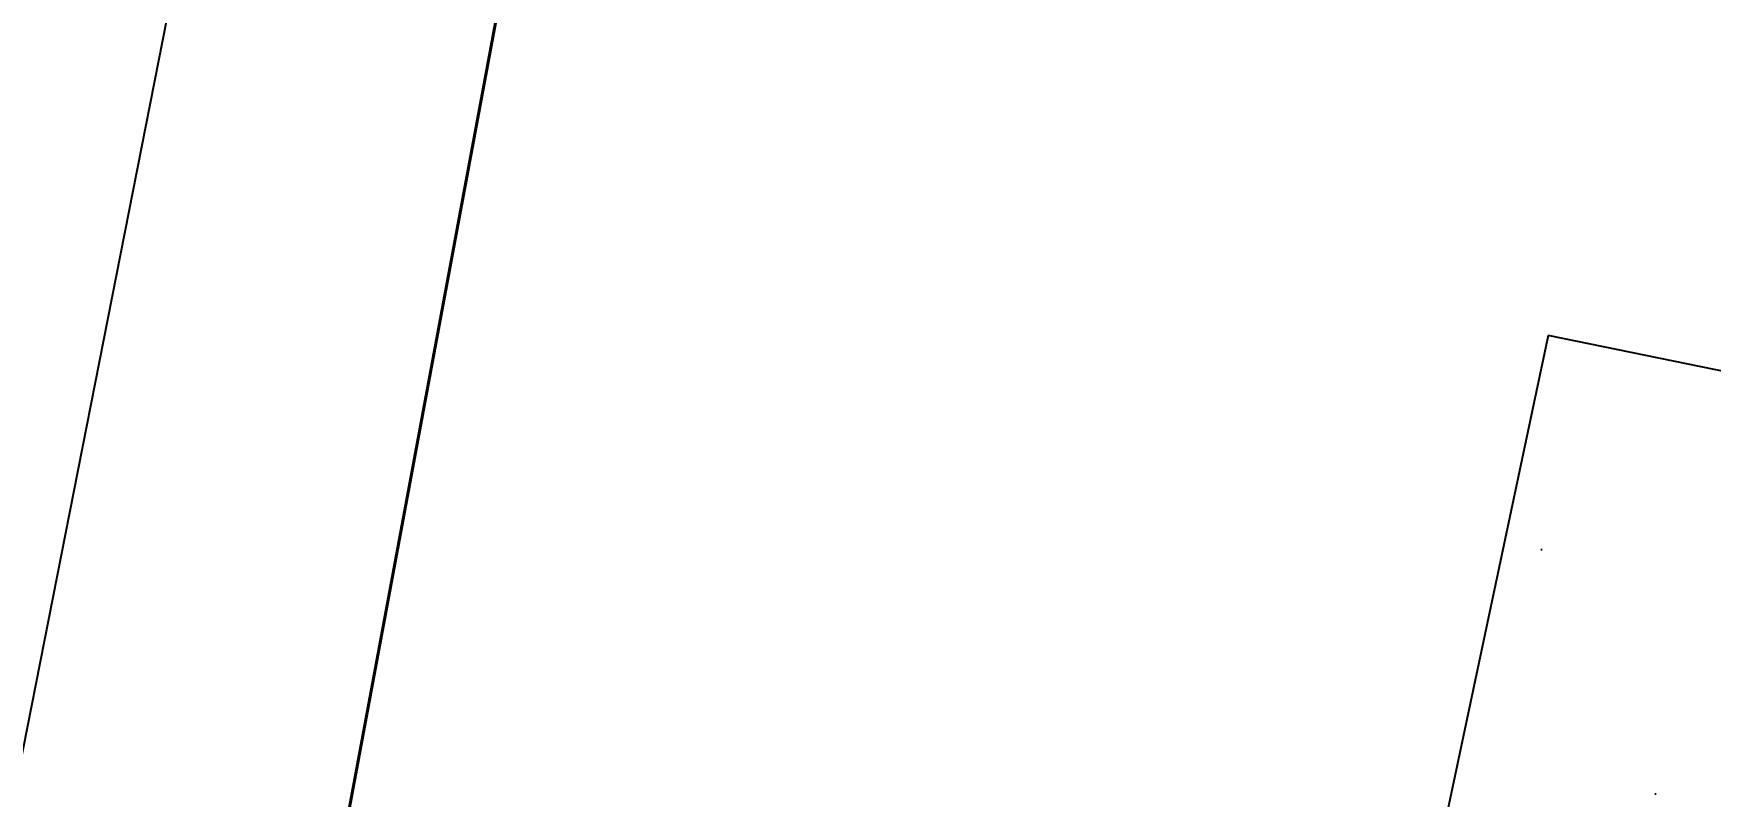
# Model space of a CAD drawing. Extents: x -678889171 to 586587, y -792238163 to 335485.
# Drawn here: x 62287 to 63007, y 44512 to 44840 of the extents above; entities that cross this region are included whole.
import ezdxf
from ezdxf import colors
from ezdxf.entities.mleader import LeaderData, LeaderLine
from ezdxf.math import Vec2, Vec3

# ---------------------------------------------------------------- set-up
doc = ezdxf.new("R2010")
doc.units = 0
doc.header["$MEASUREMENT"] = 0
for name, color, linetype in [('9TH-FURN$0$A-SITE-PATT', 252, 'Continuous'), ('E-TEXT', 3, 'Continuous'), ('powr wire', 4, 'Continuous'), ('XR-A-9TH-FLOOR$0$A-ANNO-SYMB', 252, 'Continuous'), ('XR-A-TYP.furn$0$XR-A-TYP-2-4-5-6$0$I-FURN-FLOR', 252, 'Continuous'), ('XR-A-TYP.furn$0$XR-A-TYP-2-4-5-6$0$I-FURN-PATT', 252, 'Continuous'), ('XR-Typ22$0$XR-A-TYP-2-4-5-6$0$A-WALL', 252, 'Continuous')]:
    doc.layers.add(name, color=color, linetype=linetype)
doc.styles.get("Standard").update_dxf_attribs({"font": 'arial.ttf'})

# ---------------------------------------------------------------- blocks, each defined once
blk = doc.blocks.new('XR-Typ22')
at = {"layer": 'XR-Typ22$0$XR-A-TYP-2-4-5-6$0$A-WALL', "extrusion": (6.689319979007212e-07, -6.631241455370009e-08, 0.9999999999997741)}
blk.add_line((64545.84287280848, 28287.24995301201), (65229.53674600949, 31755.3141015685), dxfattribs=at)
blk.add_lwpolyline([(64451.19549914206, 28427.56780060404), (65111.8027547836, 31778.52417065313)], dxfattribs=at)
blk = doc.blocks.new('XR-A-TYP.furn')
at = {"layer": 'XR-A-TYP.furn$0$XR-A-TYP-2-4-5-6$0$I-FURN-PATT', "extrusion": (1.295749646138944e-08, 6.553394445367804e-08, 0.9999999999999978)}
h = blk.add_hatch(dxfattribs=at)
h.set_pattern_fill('AR-SAND', color=256, scale=3.000000000000004, angle=-99.02697144045418)
h.set_pattern_definition([(294.9574124605351, (74039.67161272558, 31227.01329097098), (144.3624099711208, -27.19952218790129), [0, -115.8240000000003, 0, -129.5400000000002, 0, -123.8250000000002]), (264.9574124605351, (74039.67161272558, 31227.01329097098), (180.6291427722373, -178.3394499298654), [0, -62.48400000000016, 0, -104.3940000000003, 0, -40.00500000000007]), (224.9574124605352, (74060.02564087175, 31318.50250680658), (-51.11194567613563, -231.7281998039947), [0, -38.10000000000001, 0, -137.1600000000001, 0, -179.0700000000001]), (214.9574124605351, (74060.02564087175, 31318.50250680658), (15.5373517914213, -238.123970306456), [0, -19.05, 0, -89.91600000000003, 0, -102.8700000000001])])
h.paths.add_polyline_path([(65737.95186662031, 31187.82792683143), (65114.37546276241, 28244.29391766256), (67157.04288665128, 27820.38020203627), (67772.25934572148, 30771.15830476414)])
at = {"layer": 'XR-A-TYP.furn$0$XR-A-TYP-2-4-5-6$0$I-FURN-FLOR', "extrusion": (1.295749646138944e-08, 6.553394445367816e-08, 0.9999999999999978), "elevation": 0.002894705546474447}
blk.add_lwpolyline([(65737.95186662031, 31187.82792683143), (65114.37546276241, 28244.29391766256), (67157.04288665128, 27820.38020203627), (67772.25934572148, 30771.15830476414)], close=True, dxfattribs=at)

msp = doc.modelspace()

# ---------------------------------------------------------------- block references
at = {"layer": 'XR-A-9TH-FLOOR$0$A-ANNO-SYMB'}
msp.add_blockref('XR-Typ22', (-2800.434649049275, 13522.11598560929), dxfattribs=at)

# ---------------------------------------------------------------- next in the draw order: block references
at = {"layer": '9TH-FURN$0$A-SITE-PATT'}
msp.add_blockref('XR-A-TYP.furn', (-2800.434649049275, 13522.11598560929), dxfattribs=at)

# ---------------------------------------------------------------- next in the draw order: linework, layer by layer
at = {"layer": 'powr wire', "color": 4, "lineweight": 40}
msp.add_line((62674.45537320132, 45861.70013806254, -0.0003830896449634087), (62293.69008414782, 43815.02182779343), dxfattribs=at)

# ---------------------------------------------------------------- next in the draw order: leaders
at = {"layer": 'E-TEXT', "color": 30}
ml = msp.add_multileader_mtext('Standard', dxfattribs=at)
ml.set_content('\\C30;CT11/DP-T-8 {\\A1;3(1x3)mm\\H0.7x;\\S2^ ;\\H1.42857x; \\P∅ 25 mm PVC CONDUIT}', color=3)
ml.set_leader_properties(color=30)
ml.build(insert=Vec2(0, 0))
ml.multileader.update_dxf_attribs({"text_right_attachment_type": 6, "dogleg_length": 0.2763936738358556, "arrow_head_size": 153.5520410199195, "scale": 2})
ctx = ml.context
ctx.base_point, ctx.scale, ctx.char_height, ctx.arrow_head_size, ctx.landing_gap_size, ctx.plane_origin, ctx.plane_x_axis, ctx.plane_y_axis = Vec3(59679.17851274821, 45969.02004570215, -0.02180476688304281), 2, 153.5520410199195, 153.5520410199195, 3.071040820398391, Vec3(59523.03405425229, 55792.41733772064, -0.02176472190460836), Vec3(0.9856555294567461, -0.1687695981252006, 3.477911888746864e-09), Vec3(0.1687695981252006, 0.9856555294567461, 4.799668914001103e-09)
ctx.right_attachment = 6
notes = []
notes.append((ctx, [(1, (1, 1, 0), (62040.08840999007, 45458.85568683688, -0.02179687524905657), (-0.9856555294567461, 0.1687695981252006, -3.477911888746864e-09), 0.5527873476717114, [(1, [(62186.42055239901, 46216.03034137376, -0.02179311746293646)], 0, [])])]))
ctx.mtext.insert, ctx.mtext.text_direction, ctx.mtext.rotation, ctx.mtext.width, ctx.mtext.defined_height, ctx.mtext.flow_direction, ctx.mtext.extrusion = Vec3(59695.68443895807, 46047.22202499085, -0.02180437287229912), Vec3(0.9856555294567461, -0.1687695981252006, 3.477911888746863e-09), 6.113604080006546, 2795.482847265886, 658.284121162635, 5, Vec3(-4.238061277856671e-09, -4.143854412868104e-09, 1)
for ctx, leaders in notes:
    for number, flags, end, landing, length, lines in leaders:
        leader = LeaderData()
        leader.index, (leader.has_last_leader_line, leader.has_dogleg_vector, leader.attachment_direction) = number, flags
        leader.last_leader_point, leader.dogleg_vector, leader.dogleg_length = Vec3(end), Vec3(landing), length
        for number, points, colour, breaks in lines:
            line = LeaderLine()
            line.index, line.vertices, line.color, line.breaks = number, Vec3.list(points), colors.encode_raw_color(colour), breaks
            leader.lines.append(line)
        ctx.leaders.append(leader)

doc.saveas('drawing.dxf')
